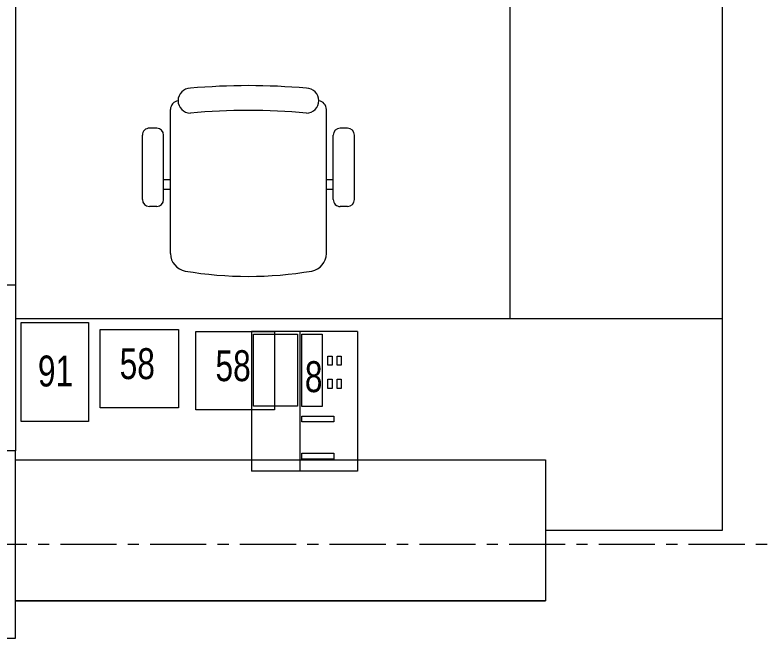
# Model space of a CAD drawing. Header units: millimetres. Extents: x 26027 to 581921, y 7230 to 233891.
# Drawn here: x 488262 to 490377, y 193030 to 194795 of the extents above; entities that cross this region are included whole.
import ezdxf

# ---------------------------------------------------------------- set-up
doc = ezdxf.new("R2010")
doc.units = ezdxf.units.MM
doc.header["$LTSCALE"] = 5
doc.linetypes.add('CENTER', pattern=[50.8, 31.75, -6.35, 6.35, -6.35])
doc.linetypes.add('HIDDEN2', pattern=[0.1875, 0.125, -0.0625])
doc.layers.get('0').update_dxf_attribs({"color": 252})
doc.layers.add('axes', color=252, linetype='Continuous')
for name, color, linetype, lineweight in [('Medical Equipment and Furniture', 252, 'Continuous', 0), ('NEW', 252, 'Continuous', 5), ('Structure', 252, 'Continuous', 5), ('Walls', 252, 'Continuous', 5), ('Wooden Joinery', 252, 'Continuous', 5)]:
    doc.layers.add(name, color=color, linetype=linetype, lineweight=lineweight)
doc.styles.add('X3G_ENTITY_257CFD', font='swisscl.ttf', dxfattribs={"height": 200})

# ---------------------------------------------------------------- blocks, each defined once
blk = doc.blocks.new('*X15')
at = {"color": 0}
for p, q in [((5, 3), (5, 3)), ((5, 3), (5, 3)), ((5, 3), (5, 3)), ((5, 3), (5, 3)), ((5, 3), (5, 3)), ((5, 3), (5, 3)), ((5, 3), (5, 3)), ((5, 3), (5, 3)), ((5, 3), (5, 3)), ((5, 3), (5, 3)), ((5, 3), (5, 3)), ((5, 3), (5, 3)), ((5, 3), (5, 3)), ((5, 3), (5, 3)), ((5, 3), (5, 3)), ((5, 3), (5, 3)), ((5, 3), (5, 3)), ((5, 3), (5, 3)), ((5, 3), (5, 3)), ((5, 3), (5, 3)), ((5, 3), (5, 3)), ((5, 3), (5, 3)), ((5, 3), (5, 3)), ((5, 3), (5, 3)), ((5, 3), (5, 3)), ((5, 3), (5, 3)), ((5, 3), (5, 3)), ((5, 3), (5, 3)), ((5, 3), (5, 3)), ((5, 3), (5, 3)), ((5, 3), (5, 3)), ((5, 3), (5, 3)), ((5, 3), (5, 3)), ((5, 3), (5, 3)), ((5, 3), (5, 3)), ((5, 3), (5, 3)), ((5, 3), (5, 3)), ((5, 3), (5, 3)), ((5, 3), (5, 3)), ((5, 3), (5, 3)), ((5, 3), (5, 3)), ((5, 3), (5, 3)), ((5, 3), (5, 3)), ((5, 3), (5, 3)), ((5, 3), (5, 3)), ((5, 3), (5, 3)), ((5, 3), (5, 3)), ((5, 3), (5, 3)), ((5, 3), (5, 3)), ((5, 3), (5, 3)), ((5, 3), (5, 3)), ((5, 3), (5, 3)), ((5, 3), (5, 3)), ((5, 3), (5, 3)), ((5, 3), (5, 3)), ((5, 3), (5, 3)), ((5, 3), (5, 3)), ((5, 3), (5, 3)), ((5, 3), (5, 3)), ((5, 3), (5, 3)), ((5, 3), (5, 3)), ((5, 3), (5, 3)), ((5, 3), (5, 3)), ((5, 3), (5, 3)), ((5, 3), (5, 3)), ((5, 3), (5, 3)), ((6, 3), (5, 3)), ((5, 3), (5, 3)), ((6, 3), (5, 3)), ((5, 3), (5, 3)), ((6, 3), (5, 3)), ((5, 3), (5, 3)), ((6, 3), (5, 3)), ((5, 3), (5, 3)), ((5, 3), (5, 3)), ((5, 3), (5, 3)), ((5, 3), (5, 3)), ((5, 3), (5, 3)), ((5, 3), (5, 3)), ((5, 3), (5, 3)), ((5, 3), (5, 3)), ((5, 3), (5, 3)), ((5, 3), (5, 3)), ((5, 3), (5, 3)), ((5, 3), (5, 3)), ((5, 3), (5, 3)), ((5, 3), (5, 3)), ((5, 3), (5, 3)), ((5, 3), (5, 3)), ((5, 3), (5, 3)), ((5, 3), (5, 3)), ((5, 3), (5, 3)), ((5, 3), (5, 3)), ((5, 3), (5, 3)), ((5, 3), (5, 3)), ((5, 3), (5, 3)), ((6, 3), (6, 3)), ((6, 3), (6, 3)), ((6, 3), (6, 3)), ((6, 3), (6, 3)), ((6, 3), (6, 3)), ((6, 3), (6, 3)), ((6, 3), (6, 3)), ((6, 3), (6, 3)), ((6, 3), (6, 3)), ((6, 3), (6, 3)), ((6, 3), (6, 3)), ((6, 3), (6, 3)), ((6, 3), (6, 3)), ((6, 3), (6, 3)), ((6, 3), (6, 3)), ((6, 3), (6, 3)), ((6, 3), (6, 3)), ((6, 3), (6, 3)), ((6, 3), (6, 3)), ((6, 3), (6, 3)), ((6, 3), (6, 3)), ((6, 3), (6, 3)), ((6, 3), (6, 3)), ((6, 3), (6, 3)), ((6, 3), (6, 3)), ((6, 3), (6, 3)), ((6, 3), (6, 3)), ((6, 3), (6, 3)), ((6, 3), (6, 3)), ((6, 3), (6, 3)), ((6, 3), (6, 3)), ((6, 3), (6, 3)), ((6, 3), (6, 3)), ((6, 3), (6, 3)), ((6, 3), (6, 3)), ((6, 3), (6, 3)), ((6, 3), (6, 3)), ((6, 3), (6, 3)), ((6, 3), (6, 3)), ((6, 3), (6, 3)), ((6, 3), (6, 3)), ((6, 3), (6, 3)), ((6, 3), (6, 3)), ((6, 3), (6, 3)), ((6, 3), (6, 3)), ((6, 3), (6, 3)), ((6, 3), (6, 3)), ((6, 3), (6, 3)), ((6, 3), (6, 3)), ((6, 3), (6, 3)), ((6, 3), (6, 3)), ((6, 3), (6, 3)), ((6, 3), (6, 3)), ((6, 3), (6, 3)), ((6, 3), (6, 3)), ((6, 3), (6, 3)), ((6, 3), (6, 3)), ((6, 3), (6, 3)), ((6, 3), (6, 3)), ((6, 3), (6, 3)), ((6, 3), (6, 3)), ((6, 3), (6, 3)), ((6, 3), (6, 3)), ((6, 3), (6, 3)), ((6, 3), (6, 3)), ((6, 3), (6, 3)), ((6, 3), (6, 3)), ((6, 3), (6, 3)), ((6, 3), (6, 3)), ((6, 3), (6, 3)), ((6, 3), (6, 3)), ((6, 3), (6, 3)), ((6, 3), (6, 3)), ((6, 3), (6, 3)), ((6, 3), (6, 3)), ((6, 3), (6, 3)), ((6, 3), (6, 3)), ((6, 3), (6, 3)), ((6, 3), (6, 3)), ((6, 3), (6, 3)), ((6, 3), (6, 3)), ((6, 3), (6, 3)), ((6, 3), (6, 3)), ((6, 3), (6, 3)), ((6, 3), (6, 3)), ((6, 3), (6, 3)), ((6, 3), (6, 3)), ((6, 3), (6, 3)), ((6, 3), (6, 3)), ((6, 3), (6, 3)), ((6, 3), (6, 3)), ((6, 3), (6, 3)), ((6, 3), (6, 3)), ((6, 3), (6, 3)), ((6, 3), (6, 3)), ((6, 3), (6, 3)), ((6, 3), (6, 3)), ((6, 3), (6, 3)), ((6, 3), (6, 3)), ((6, 3), (6, 3)), ((6, 3), (6, 3)), ((6, 3), (6, 3)), ((6, 3), (6, 3)), ((6, 3), (6, 3)), ((6, 3), (6, 3)), ((6, 3), (6, 3)), ((6, 3), (6, 3)), ((6, 3), (6, 3)), ((6, 3), (6, 3)), ((6, 3), (6, 3)), ((6, 3), (6, 3)), ((6, 3), (6, 3)), ((6, 3), (6, 3)), ((6, 3), (6, 3)), ((6, 3), (6, 3)), ((6, 3), (6, 3)), ((6, 3), (6, 3)), ((6, 3), (6, 3)), ((6, 3), (6, 3)), ((6, 3), (6, 3)), ((6, 3), (6, 3)), ((6, 3), (6, 3)), ((6, 3), (6, 3)), ((6, 3), (6, 3)), ((6, 3), (6, 3)), ((6, 3), (6, 3)), ((6, 3), (6, 3)), ((6, 3), (6, 3)), ((6, 3), (6, 3)), ((6, 3), (6, 3)), ((6, 3), (6, 3)), ((6, 3), (6, 3)), ((6, 3), (6, 3)), ((6, 3), (6, 3)), ((6, 3), (6, 3)), ((6, 3), (6, 3)), ((6, 3), (6, 3)), ((6, 3), (6, 3)), ((6, 3), (6, 3)), ((6, 3), (6, 3)), ((6, 3), (6, 3)), ((6, 3), (6, 3)), ((6, 3), (6, 3)), ((6, 3), (6, 3)), ((6, 3), (6, 3)), ((6, 3), (6, 3)), ((6, 3), (6, 3)), ((6, 3), (6, 3)), ((6, 3), (6, 3)), ((6, 3), (6, 3)), ((6, 3), (6, 3)), ((6, 3), (6, 3)), ((6, 3), (6, 3)), ((6, 3), (6, 3)), ((6, 3), (6, 3)), ((6, 3), (6, 3)), ((6, 3), (6, 3)), ((6, 3), (6, 3)), ((6, 3), (6, 3)), ((6, 3), (6, 3)), ((6, 3), (6, 3)), ((6, 3), (6, 3)), ((6, 3), (6, 3)), ((6, 3), (6, 3)), ((6, 3), (6, 3)), ((6, 3), (6, 3)), ((6, 3), (6, 3)), ((6, 3), (6, 3)), ((6, 3), (6, 3)), ((6, 3), (6, 3)), ((6, 3), (6, 3)), ((6, 3), (6, 3)), ((6, 3), (6, 3)), ((6, 3), (6, 3)), ((6, 3), (6, 3)), ((6, 3), (6, 3)), ((6, 3), (6, 3)), ((6, 3), (6, 3)), ((6, 3), (6, 3)), ((6, 3), (6, 3)), ((6, 3), (6, 3)), ((6, 3), (6, 3)), ((6, 3), (6, 3)), ((6, 3), (6, 3)), ((6, 3), (6, 3)), ((6, 3), (6, 3)), ((6, 3), (6, 3)), ((6, 3), (6, 3)), ((6, 3), (6, 3)), ((6, 3), (6, 3)), ((6, 3), (6, 3)), ((6, 3), (6, 3)), ((6, 3), (6, 3)), ((6, 3), (6, 3)), ((6, 3), (6, 3)), ((6, 3), (6, 3)), ((6, 3), (6, 3)), ((6, 3), (6, 3)), ((6, 3), (6, 3)), ((6, 3), (6, 3)), ((6, 3), (6, 3)), ((6, 3), (6, 3)), ((6, 3), (6, 3)), ((6, 3), (6, 3)), ((6, 3), (5, 3)), ((6, 3), (5, 3)), ((6, 3), (5, 3)), ((6, 3), (5, 3)), ((6, 3), (5, 3)), ((6, 3), (6, 3)), ((6, 3), (6, 3)), ((6, 3), (6, 3)), ((6, 3), (6, 3)), ((6, 3), (6, 3)), ((6, 3), (6, 3)), ((6, 3), (6, 3)), ((6, 3), (6, 3)), ((6, 3), (6, 3)), ((6, 3), (6, 3)), ((6, 3), (6, 3)), ((6, 3), (6, 3)), ((6, 3), (6, 3)), ((6, 3), (6, 3)), ((6, 3), (6, 3)), ((6, 3), (6, 3)), ((6, 3), (6, 3)), ((6, 3), (6, 3)), ((6, 3), (6, 3)), ((6, 3), (6, 3)), ((6, 3), (6, 3)), ((6, 3), (6, 3)), ((6, 3), (6, 3)), ((6, 3), (6, 3)), ((6, 3), (6, 3)), ((6, 3), (6, 3)), ((6, 3), (6, 3)), ((6, 3), (6, 3)), ((6, 3), (6, 3)), ((6, 3), (6, 3)), ((6, 3), (6, 3)), ((6, 3), (6, 3)), ((6, 3), (6, 3)), ((6, 3), (6, 3)), ((6, 3), (6, 3)), ((6, 3), (6, 3)), ((6, 3), (6, 3)), ((6, 3), (6, 3)), ((6, 3), (6, 3)), ((6, 3), (6, 3)), ((6, 3), (6, 3)), ((6, 3), (6, 3)), ((6, 3), (6, 3)), ((6, 3), (6, 3)), ((6, 3), (6, 3)), ((6, 3), (6, 3)), ((6, 3), (6, 3)), ((6, 3), (6, 3)), ((6, 3), (6, 3)), ((6, 3), (6, 3)), ((6, 3), (6, 3)), ((6, 3), (6, 3)), ((6, 3), (6, 3)), ((6, 3), (6, 3)), ((6, 3), (6, 3)), ((6, 3), (6, 3)), ((6, 3), (6, 3)), ((6, 3), (6, 3)), ((6, 3), (6, 3)), ((6, 3), (6, 3)), ((6, 3), (6, 3)), ((6, 3), (6, 3)), ((6, 3), (6, 3)), ((6, 3), (6, 3)), ((6, 3), (6, 3)), ((6, 3), (6, 3)), ((6, 3), (6, 3)), ((6, 3), (6, 3)), ((6, 3), (6, 3)), ((6, 3), (6, 3)), ((6, 3), (6, 3)), ((6, 3), (6, 3)), ((6, 3), (6, 3)), ((6, 3), (6, 3)), ((6, 3), (6, 3)), ((6, 3), (6, 3)), ((6, 3), (6, 3)), ((6, 3), (6, 3)), ((6, 3), (6, 3)), ((6, 3), (6, 3)), ((6, 3), (6, 3)), ((6, 3), (6, 3)), ((6, 3), (6, 3)), ((6, 3), (6, 3)), ((6, 3), (6, 3)), ((6, 3), (6, 3)), ((6, 3), (6, 3)), ((6, 3), (6, 3)), ((6, 3), (6, 3)), ((6, 3), (6, 3)), ((6, 3), (6, 3)), ((6, 3), (6, 3)), ((6, 3), (6, 3)), ((6, 3), (6, 3)), ((6, 3), (6, 3)), ((6, 3), (6, 3)), ((6, 3), (6, 3)), ((6, 3), (6, 3)), ((6, 3), (6, 3)), ((6, 3), (6, 3)), ((6, 3), (6, 3)), ((6, 3), (6, 3)), ((6, 3), (6, 3)), ((6, 3), (6, 3)), ((6, 3), (6, 3)), ((6, 3), (6, 3)), ((6, 3), (6, 3)), ((6, 3), (6, 3)), ((6, 3), (6, 3)), ((6, 3), (6, 3)), ((6, 3), (6, 3)), ((6, 3), (6, 3)), ((6, 3), (6, 3)), ((6, 3), (6, 3)), ((6, 3), (6, 3)), ((6, 3), (6, 3)), ((6, 3), (6, 3)), ((6, 3), (6, 3)), ((6, 3), (6, 3)), ((6, 3), (6, 3)), ((6, 3), (6, 3)), ((6, 3), (6, 3)), ((6, 3), (6, 3)), ((6, 3), (6, 3)), ((6, 3), (6, 3)), ((6, 3), (6, 3)), ((6, 3), (6, 3)), ((6, 3), (6, 3)), ((6, 3), (6, 3)), ((6, 3), (6, 3)), ((6, 3), (6, 3)), ((6, 3), (6, 3)), ((6, 3), (6, 3)), ((6, 3), (6, 3)), ((6, 3), (6, 3)), ((6, 3), (6, 3)), ((6, 3), (6, 3)), ((6, 3), (6, 3)), ((6, 3), (6, 3)), ((6, 3), (6, 3)), ((6, 3), (6, 3)), ((6, 3), (6, 3)), ((6, 3), (6, 3)), ((6, 3), (6, 3)), ((6, 3), (6, 3)), ((6, 3), (6, 3)), ((6, 3), (6, 3)), ((6, 3), (6, 3)), ((6, 3), (6, 3)), ((6, 3), (6, 3)), ((6, 3), (6, 3)), ((6, 3), (6, 3)), ((6, 3), (6, 3)), ((6, 3), (6, 3)), ((6, 3), (6, 3)), ((6, 3), (6, 3)), ((6, 3), (6, 3)), ((6, 3), (6, 3)), ((6, 3), (6, 3)), ((6, 3), (6, 3)), ((6, 3), (6, 3)), ((6, 3), (6, 3)), ((6, 3), (6, 3)), ((6, 3), (6, 3)), ((6, 3), (6, 3)), ((6, 3), (6, 3)), ((6, 3), (6, 3)), ((6, 3), (6, 3)), ((6, 3), (6, 3)), ((6, 3), (6, 3)), ((6, 3), (6, 3)), ((6, 3), (6, 3)), ((6, 3), (6, 3)), ((6, 3), (6, 3)), ((6, 3), (6, 3)), ((6, 3), (6, 3)), ((6, 3), (6, 3)), ((6, 3), (6, 3)), ((6, 3), (6, 3)), ((6, 3), (6, 3)), ((6, 3), (6, 3)), ((6, 3), (6, 3)), ((6, 3), (6, 3)), ((6, 3), (6, 3)), ((6, 3), (6, 3)), ((6, 3), (6, 3)), ((6, 3), (6, 3)), ((6, 3), (6, 3)), ((6, 3), (6, 3)), ((6, 3), (6, 3)), ((6, 3), (6, 3)), ((6, 3), (6, 3)), ((6, 3), (6, 3)), ((6, 3), (6, 3)), ((6, 3), (6, 3)), ((6, 3), (6, 3)), ((6, 3), (6, 3)), ((6, 3), (6, 3)), ((6, 3), (6, 3)), ((6, 3), (6, 3)), ((6, 3), (6, 3)), ((6, 3), (6, 3)), ((6, 3), (6, 3)), ((6, 3), (6, 3)), ((6, 3), (6, 3)), ((6, 3), (6, 3)), ((6, 3), (6, 3)), ((6, 3), (6, 3)), ((6, 3), (6, 3)), ((6, 3), (6, 3)), ((6, 3), (6, 3)), ((6, 3), (6, 3)), ((6, 3), (6, 3)), ((6, 3), (6, 3)), ((6, 3), (6, 3)), ((6, 3), (6, 3)), ((6, 3), (6, 3)), ((6, 3), (6, 3)), ((6, 3), (6, 3)), ((6, 3), (6, 3)), ((6, 3), (6, 3)), ((6, 3), (6, 3)), ((6, 3), (6, 3)), ((6, 3), (6, 3)), ((6, 3), (6, 3)), ((6, 3), (6, 3)), ((6, 3), (6, 3)), ((6, 3), (6, 3)), ((6, 3), (6, 3)), ((6, 3), (6, 3)), ((6, 3), (6, 3)), ((6, 3), (6, 3)), ((6, 3), (6, 3)), ((6, 3), (6, 3)), ((6, 3), (6, 3)), ((6, 3), (6, 3)), ((6, 3), (6, 3)), ((6, 3), (6, 3)), ((6, 3), (6, 3)), ((6, 3), (6, 3)), ((6, 3), (6, 3)), ((6, 3), (6, 3)), ((6, 3), (6, 3)), ((6, 3), (6, 3)), ((6, 3), (6, 3)), ((6, 3), (6, 3)), ((6, 3), (6, 3)), ((6, 3), (6, 3)), ((6, 3), (6, 3)), ((6, 3), (6, 3)), ((6, 3), (6, 3)), ((6, 3), (6, 3)), ((6, 3), (6, 3)), ((6, 3), (6, 3)), ((6, 3), (6, 3)), ((6, 3), (6, 3)), ((6, 3), (6, 3)), ((6, 3), (6, 3)), ((6, 3), (6, 3)), ((6, 3), (6, 3)), ((6, 3), (6, 3)), ((6, 3), (6, 3)), ((6, 3), (6, 3)), ((6, 3), (6, 3)), ((6, 3), (6, 3)), ((6, 3), (6, 3)), ((6, 3), (6, 3)), ((6, 3), (6, 3)), ((6, 3), (6, 3)), ((6, 3), (6, 3)), ((6, 3), (6, 3)), ((6, 3), (6, 3)), ((6, 3), (6, 3)), ((6, 3), (6, 3)), ((6, 3), (6, 3)), ((6, 3), (6, 3)), ((6, 3), (6, 3)), ((6, 3), (6, 3)), ((6, 3), (6, 3)), ((6, 3), (6, 3)), ((6, 3), (6, 3)), ((6, 3), (6, 3)), ((6, 3), (6, 3)), ((6, 3), (6, 3)), ((6, 3), (6, 3)), ((6, 3), (6, 3)), ((6, 3), (6, 3)), ((6, 3), (6, 3)), ((6, 3), (6, 3)), ((6, 3), (6, 3)), ((6, 3), (6, 3)), ((6, 3), (6, 3)), ((6, 3), (6, 3)), ((6, 3), (6, 3)), ((6, 3), (6, 3)), ((6, 3), (6, 3)), ((6, 3), (6, 3)), ((6, 3), (6, 3)), ((6, 3), (6, 3)), ((6, 3), (6, 3)), ((6, 3), (6, 3)), ((6, 3), (6, 3)), ((6, 3), (6, 3)), ((6, 3), (6, 3)), ((6, 3), (6, 3)), ((6, 3), (6, 3)), ((6, 3), (6, 3)), ((6, 3), (6, 3)), ((6, 3), (6, 3)), ((6, 3), (6, 3)), ((6, 3), (6, 3)), ((6, 3), (6, 3)), ((6, 3), (6, 3)), ((6, 3), (6, 3)), ((6, 3), (6, 3)), ((6, 3), (6, 3)), ((6, 3), (6, 3))]:
    blk.add_line(p, q, dxfattribs=at)
blk = doc.blocks.new('*X16')
at = {"color": 0}
for p, q in [((13, 1), (13, 1)), ((13, 1), (13, 1)), ((13, 1), (13, 1)), ((13, 1), (13, 1)), ((13, 1), (13, 1)), ((13, 1), (13, 1)), ((13, 1), (13, 1)), ((13, 1), (13, 1)), ((13, 1), (13, 1)), ((13, 1), (13, 1)), ((13, 1), (13, 1)), ((13, 1), (13, 1)), ((13, 1), (13, 1)), ((13, 1), (13, 1)), ((13, 1), (13, 1)), ((13, 1), (14, 1)), ((13, 1), (14, 1)), ((13, 1), (14, 1)), ((13, 1), (13, 1)), ((13, 1), (13, 1)), ((13, 1), (13, 1)), ((13, 1), (13, 1)), ((13, 1), (13, 1)), ((13, 1), (13, 1)), ((13, 1), (13, 1)), ((13, 1), (13, 1)), ((13, 1), (13, 1)), ((13, 1), (13, 1)), ((13, 1), (13, 1)), ((13, 1), (13, 1)), ((13, 1), (13, 1)), ((13, 1), (13, 1)), ((13, 1), (13, 1)), ((13, 1), (13, 1)), ((13, 1), (13, 1)), ((13, 1), (13, 1)), ((13, 1), (13, 1)), ((13, 1), (13, 1)), ((13, 1), (13, 1)), ((13, 1), (13, 1)), ((13, 1), (13, 1)), ((13, 1), (13, 1)), ((13, 1), (13, 1)), ((13, 1), (13, 1)), ((13, 1), (13, 1)), ((13, 1), (13, 1)), ((13, 1), (13, 1)), ((13, 1), (13, 1)), ((13, 1), (13, 1)), ((13, 1), (13, 1)), ((13, 1), (13, 1)), ((13, 1), (13, 1)), ((13, 1), (13, 1)), ((13, 1), (13, 1)), ((13, 1), (13, 1)), ((13, 1), (13, 1)), ((13, 1), (13, 1)), ((13, 1), (13, 1)), ((13, 1), (13, 1)), ((13, 1), (13, 1)), ((13, 1), (13, 1)), ((13, 1), (13, 1)), ((13, 1), (13, 1)), ((13, 1), (13, 1)), ((13, 1), (13, 1)), ((13, 1), (13, 1)), ((13, 1), (13, 1)), ((13, 1), (13, 1)), ((13, 1), (13, 1)), ((13, 1), (13, 1)), ((13, 1), (13, 1)), ((13, 1), (13, 1)), ((13, 1), (13, 1)), ((13, 1), (13, 1)), ((13, 1), (13, 1)), ((13, 1), (13, 1)), ((13, 1), (13, 1)), ((13, 1), (13, 1)), ((13, 1), (13, 1)), ((13, 1), (13, 1)), ((13, 1), (13, 1)), ((13, 1), (13, 1)), ((13, 1), (13, 1)), ((13, 1), (13, 1)), ((13, 1), (13, 1)), ((13, 1), (13, 1)), ((13, 1), (13, 1)), ((13, 1), (13, 1)), ((13, 1), (13, 1)), ((13, 1), (13, 1)), ((13, 1), (13, 1)), ((13, 1), (13, 1)), ((13, 1), (13, 1)), ((13, 1), (13, 1)), ((13, 1), (13, 1)), ((13, 1), (13, 1)), ((13, 1), (13, 1)), ((13, 1), (13, 1)), ((13, 1), (13, 1)), ((13, 1), (13, 1)), ((13, 1), (13, 1)), ((13, 1), (13, 1)), ((13, 1), (13, 1)), ((13, 1), (13, 1)), ((13, 1), (13, 1)), ((13, 1), (13, 1)), ((13, 1), (13, 1)), ((13, 1), (13, 1)), ((13, 1), (13, 1)), ((13, 1), (13, 1)), ((13, 1), (13, 1)), ((13, 1), (13, 1)), ((13, 1), (13, 1)), ((13, 1), (13, 1)), ((13, 1), (13, 1)), ((13, 1), (13, 1)), ((13, 1), (13, 1)), ((13, 1), (13, 1)), ((13, 1), (13, 1)), ((13, 1), (13, 1)), ((13, 1), (13, 1)), ((13, 1), (13, 1)), ((13, 1), (13, 1)), ((13, 1), (14, 1)), ((13, 0), (13, 0)), ((13, 0), (13, 0)), ((13, 0), (13, 0)), ((13, 0), (13, 0)), ((13, 0), (13, 0)), ((13, 0), (13, 0)), ((13, 0), (13, 0)), ((13, 0), (13, 0)), ((13, 0), (13, 0)), ((13, 0), (13, 0)), ((13, 0), (13, 0)), ((13, 0), (13, 0)), ((13, 0), (13, 0)), ((13, 0), (13, 0)), ((13, 0), (13, 0)), ((13, 0), (13, 0)), ((13, 0), (13, 0)), ((13, 0), (13, 0)), ((13, 0), (13, 0)), ((13, 0), (13, 0)), ((13, 0), (13, 0)), ((13, 0), (13, 0)), ((13, 0), (13, 0)), ((13, 0), (13, 0)), ((13, 0), (13, 0)), ((13, 0), (13, 0)), ((13, 0), (13, 0)), ((13, 0), (13, 0)), ((13, 0), (13, 0)), ((13, 0), (13, 0)), ((13, 0), (13, 0)), ((13, 0), (13, 0)), ((13, 0), (13, 0)), ((13, 0), (13, 0)), ((13, 0), (13, 0)), ((13, 0), (13, 0)), ((13, 0), (13, 0)), ((13, 0), (13, 0)), ((13, 0), (13, 0)), ((13, 0), (13, 0)), ((13, 0), (13, 0)), ((13, 0), (13, 0)), ((13, 0), (13, 0)), ((13, 0), (13, 0)), ((13, 0), (13, 0)), ((13, 0), (13, 0)), ((13, 0), (13, 0)), ((13, 0), (13, 0)), ((13, 0), (14, 0)), ((13, 0), (14, 0)), ((13, 0), (13, 0)), ((13, 0), (14, 0)), ((14, 1), (14, 1)), ((14, 1), (14, 1)), ((14, 1), (14, 1)), ((14, 1), (14, 1)), ((14, 1), (14, 1)), ((14, 1), (14, 1)), ((14, 1), (14, 1)), ((14, 1), (14, 1)), ((14, 1), (14, 1)), ((14, 1), (14, 1)), ((14, 1), (14, 1)), ((14, 1), (14, 1)), ((14, 1), (14, 1)), ((14, 1), (14, 1)), ((14, 1), (14, 1)), ((14, 1), (14, 1)), ((14, 1), (14, 1)), ((14, 1), (14, 1)), ((14, 1), (14, 1)), ((14, 1), (14, 1)), ((14, 1), (14, 1)), ((14, 1), (14, 1)), ((14, 1), (14, 1)), ((14, 1), (14, 1)), ((14, 1), (14, 1)), ((14, 1), (14, 1)), ((14, 1), (14, 1)), ((14, 1), (14, 1)), ((14, 1), (14, 1)), ((14, 1), (14, 1)), ((14, 1), (14, 1)), ((14, 1), (14, 1)), ((14, 1), (14, 1)), ((14, 1), (14, 1)), ((14, 1), (14, 1)), ((14, 1), (14, 1)), ((14, 1), (14, 1)), ((14, 1), (14, 1)), ((14, 1), (14, 1)), ((14, 1), (14, 1)), ((14, 1), (14, 1)), ((14, 1), (14, 1)), ((14, 1), (14, 1)), ((14, 1), (14, 1)), ((14, 1), (14, 1)), ((14, 1), (14, 1)), ((14, 1), (14, 1)), ((14, 1), (14, 1)), ((14, 1), (14, 1)), ((14, 1), (14, 1)), ((14, 1), (14, 1)), ((14, 1), (14, 1)), ((14, 1), (14, 1)), ((14, 1), (14, 1)), ((14, 1), (14, 1)), ((14, 1), (14, 1)), ((14, 1), (14, 1)), ((14, 1), (14, 1)), ((14, 1), (14, 1)), ((14, 1), (14, 1)), ((14, 1), (14, 1)), ((14, 1), (14, 1)), ((14, 1), (14, 1)), ((14, 1), (14, 1)), ((14, 1), (14, 1)), ((14, 1), (14, 1)), ((14, 1), (14, 1)), ((14, 1), (14, 1)), ((14, 1), (14, 1)), ((14, 1), (14, 1)), ((14, 1), (14, 1)), ((14, 1), (14, 1)), ((14, 1), (14, 1)), ((14, 1), (14, 1)), ((14, 1), (14, 1)), ((14, 1), (14, 1)), ((14, 1), (14, 1)), ((14, 1), (14, 1)), ((14, 1), (14, 1)), ((14, 1), (14, 1)), ((14, 1), (14, 1)), ((14, 1), (14, 1)), ((14, 1), (14, 1)), ((14, 1), (14, 1)), ((14, 1), (14, 1)), ((14, 1), (14, 1)), ((14, 1), (14, 1)), ((14, 1), (14, 1)), ((14, 1), (14, 1)), ((14, 1), (14, 1)), ((14, 1), (14, 1)), ((14, 1), (14, 1)), ((14, 1), (14, 1)), ((14, 1), (14, 1)), ((14, 0), (14, 0)), ((14, 0), (14, 0)), ((14, 0), (14, 0)), ((14, 0), (14, 0)), ((14, 0), (14, 0)), ((14, 0), (14, 0)), ((14, 0), (14, 0)), ((14, 0), (14, 0)), ((14, 0), (14, 0)), ((14, 0), (14, 0)), ((14, 0), (14, 0)), ((14, 0), (14, 0)), ((14, 0), (14, 0)), ((14, 0), (14, 0)), ((14, 0), (14, 0)), ((14, 0), (14, 0)), ((14, 0), (14, 0)), ((14, 0), (14, 0)), ((14, 0), (14, 0)), ((14, 0), (14, 0)), ((14, 0), (14, 0)), ((14, 0), (14, 0)), ((14, 0), (14, 0)), ((14, 0), (14, 0)), ((14, 0), (14, 0)), ((14, 0), (14, 0)), ((14, 0), (14, 0)), ((14, 0), (14, 0)), ((14, 0), (14, 0)), ((14, 0), (14, 0)), ((14, 0), (14, 0)), ((14, 0), (14, 0)), ((14, 0), (14, 0)), ((14, 0), (14, 0)), ((14, 0), (14, 0)), ((14, 0), (14, 0)), ((14, 0), (14, 0)), ((14, 0), (14, 0)), ((14, 0), (14, 0)), ((14, 0), (14, 0)), ((14, 0), (14, 0)), ((14, 0), (14, 0)), ((14, 0), (14, 0)), ((14, 0), (14, 0)), ((14, 0), (14, 0)), ((14, 0), (14, 0)), ((14, 0), (14, 0)), ((14, 0), (14, 0)), ((13, 0), (13, 0)), ((13, 0), (14, 0)), ((13, 0), (13, 0)), ((13, 0), (14, 0)), ((13, 0), (13, 0)), ((13, 0), (14, 0)), ((13, 0), (13, 0)), ((13, 0), (13, 0)), ((13, 0), (13, 0)), ((13, 0), (13, 0)), ((13, 0), (14, 0)), ((13, 0), (13, 0)), ((13, 0), (14, 0)), ((13, 0), (13, 0)), ((13, 0), (14, 0)), ((13, 0), (13, 0)), ((13, 0), (14, 0)), ((13, 0), (13, 0)), ((13, 0), (14, 0)), ((13, 0), (13, 0)), ((13, 0), (14, 0)), ((13, 0), (13, 0)), ((13, 0), (14, 0)), ((13, 0), (13, 0)), ((13, 0), (13, 0)), ((13, 0), (13, 0)), ((13, 0), (14, 0)), ((13, 0), (13, 0)), ((13, 0), (14, 0)), ((13, 0), (13, 0)), ((13, 0), (14, 0)), ((13, 0), (13, 0)), ((13, 0), (14, 0)), ((13, 0), (13, 0)), ((13, 0), (13, 0)), ((13, 0), (13, 0)), ((13, 0), (13, 0)), ((13, 0), (13, 0)), ((13, 0), (13, 0)), ((13, 0), (13, 0)), ((13, 0), (13, 0)), ((13, 0), (13, 0)), ((13, 0), (13, 0)), ((13, 0), (13, 0)), ((13, 0), (13, 0)), ((13, 0), (13, 0)), ((13, 0), (13, 0)), ((13, 0), (13, 0)), ((13, 0), (13, 0)), ((13, 0), (13, 0)), ((13, 0), (13, 0)), ((13, 0), (13, 0)), ((13, 0), (13, 0)), ((13, 0), (13, 0)), ((13, 0), (13, 0)), ((13, 0), (13, 0)), ((13, 0), (13, 0)), ((13, 0), (13, 0)), ((13, 0), (13, 0)), ((13, 0), (13, 0)), ((13, 0), (13, 0)), ((13, 0), (13, 0)), ((13, 0), (13, 0)), ((13, 0), (13, 0)), ((13, -1), (13, -1)), ((13, -1), (13, -1)), ((13, -1), (13, -1)), ((13, -1), (13, -1)), ((13, -1), (13, -1)), ((13, -1), (14, -1)), ((13, -1), (13, -1)), ((14, 0), (14, 0)), ((14, 0), (14, 0)), ((14, 0), (14, 0)), ((14, 0), (14, 0)), ((14, 0), (14, 0)), ((14, 0), (14, 0)), ((14, 0), (14, 0)), ((14, 0), (14, 0)), ((14, 0), (14, 0)), ((14, 0), (14, 0)), ((14, 0), (14, 0)), ((14, 0), (14, 0)), ((14, 0), (14, 0)), ((14, 0), (14, 0)), ((14, 0), (14, 0)), ((13, 0), (14, 0)), ((14, 0), (14, 0)), ((14, 0), (14, 0)), ((14, 0), (14, 0)), ((14, 0), (14, 0)), ((14, 0), (14, 0)), ((14, 0), (14, 0)), ((14, 0), (14, 0)), ((14, 0), (14, 0)), ((14, 0), (14, 0)), ((14, 0), (14, 0)), ((14, 0), (14, 0)), ((14, 0), (14, 0)), ((14, 0), (14, 0)), ((14, 0), (14, 0)), ((14, 0), (14, 0)), ((14, 0), (14, 0)), ((14, 0), (14, 0)), ((14, 0), (14, 0)), ((14, 0), (14, 0)), ((14, 0), (14, 0)), ((14, 0), (14, 0)), ((14, 0), (14, 0)), ((14, 0), (14, 0)), ((14, 0), (14, 0)), ((14, 0), (14, 0)), ((14, 0), (14, 0)), ((14, 0), (14, 0)), ((14, 0), (14, 0)), ((14, 0), (14, 0)), ((14, 0), (14, 0)), ((14, 0), (14, 0)), ((14, 0), (14, 0)), ((14, 0), (14, 0)), ((14, 0), (14, 0)), ((14, -1), (14, -1)), ((14, -1), (14, -1)), ((14, -1), (14, -1)), ((14, -1), (14, -1)), ((14, -1), (14, -1))]:
    blk.add_line(p, q, dxfattribs=at)
blk = doc.blocks.new('GF21018-P')
at = {"color": 0}
for p, q in [((-0.2207, 0.4756), (-0.2207, 0.0675)), ((0.2205, 0.4756), (0.2205, 0.0675)), ((-0.2806, 0.3422), (-0.2598, 0.3422)), ((0.2596, 0.3422), (0.2804, 0.3422)), ((-0.3002, 0.3226), (-0.3002, 0.14)), ((-0.2402, 0.3226), (-0.2402, 0.14)), ((0.24, 0.3226), (0.24, 0.14)), ((0.3, 0.3226), (0.3, 0.14)), ((-0.2402, 0.2937), (-0.2207, 0.2937)), ((0.2205, 0.2937), (0.24, 0.2937)), ((-0.2402, 0.2671), (-0.2207, 0.2671)), ((0.2205, 0.2671), (0.24, 0.2671)), ((-0.2806, 0.1204), (-0.2598, 0.1204)), ((0.2596, 0.1204), (0.2804, 0.1204))]:
    blk.add_line(p, q, dxfattribs=at)
for points in [[(0.24, 0.2937), (0.24, 0.2937), (0.24, 0.2937), (0.24, 0.2937), (0.24, 0.2937), (0.24, 0.2937), (0.24, 0.2937), (0.24, 0.2937), (0.24, 0.2937), (0.24, 0.2937), (0.24, 0.2937), (0.24, 0.2937), (0.24, 0.2937), (0.24, 0.2937), (0.24, 0.2937), (0.24, 0.2937), (0.24, 0.2937), (0.24, 0.2937), (0.24, 0.2937), (0.24, 0.2937), (0.24, 0.2937), (0.24, 0.2937), (0.24, 0.2937), (0.24, 0.2937), (0.24, 0.2937), (0.24, 0.2937), (0.24, 0.2937), (0.24, 0.2937), (0.24, 0.2937), (0.24, 0.2937), (0.24, 0.2937), (0.24, 0.2937), (0.24, 0.2937), (0.24, 0.2937), (0.24, 0.2937), (0.24, 0.2937), (0.24, 0.2937), (0.24, 0.2937), (0.24, 0.2937), (0.24, 0.2937), (0.24, 0.2937), (0.24, 0.2937), (0.24, 0.2937), (0.24, 0.2937), (0.24, 0.2937), (0.24, 0.2937), (0.24, 0.2937), (0.24, 0.2937), (0.24, 0.2937), (0.24, 0.2937), (0.24, 0.2937), (0.24, 0.2937), (0.24, 0.2937), (0.24, 0.2937), (0.24, 0.2937), (0.24, 0.2937), (0.24, 0.2937), (0.24, 0.2937), (0.24, 0.2937), (0.24, 0.2937), (0.24, 0.2937), (0.24, 0.2937), (0.24, 0.2937), (0.24, 0.2937), (0.24, 0.2937), (0.24, 0.2937), (0.24, 0.2937), (0.24, 0.2937), (0.24, 0.2937), (0.24, 0.2937), (0.24, 0.2937), (0.24, 0.2937), (0.24, 0.2937), (0.24, 0.2937), (0.24, 0.2937), (0.24, 0.2937), (0.24, 0.2937), (0.24, 0.2937), (0.24, 0.2937), (0.24, 0.2937), (0.24, 0.2937), (0.24, 0.2937), (0.24, 0.2937), (0.24, 0.2937), (0.24, 0.2937), (0.24, 0.2937), (0.24, 0.2937), (0.24, 0.2937), (0.24, 0.2937), (0.24, 0.2937), (0.24, 0.2937), (0.24, 0.2937), (0.24, 0.2937), (0.24, 0.2937), (0.24, 0.2937), (0.24, 0.2937), (0.24, 0.2937), (0.24, 0.2937), (0.24, 0.2937), (0.24, 0.2937), (0.24, 0.2937), (0.24, 0.2937), (0.24, 0.2937), (0.24, 0.2937), (0.24, 0.2937), (0.24, 0.2937), (0.24, 0.2937), (0.24, 0.2937), (0.24, 0.2937), (0.24, 0.2937), (0.24, 0.2937), (0.24, 0.2937), (0.24, 0.2937), (0.24, 0.2937), (0.24, 0.2937), (0.24, 0.2937), (0.24, 0.2937), (0.24, 0.2937), (0.24, 0.2937), (0.24, 0.2937), (0.24, 0.2937), (0.24, 0.2937), (0.24, 0.2937), (0.24, 0.2937), (0.24, 0.2937), (0.24, 0.2937), (0.24, 0.2937), (0.24, 0.2937), (0.24, 0.2937), (0.24, 0.2937), (0.24, 0.2937), (0.24, 0.2937), (0.24, 0.2937), (0.24, 0.2937), (0.24, 0.2937), (0.24, 0.2937), (0.24, 0.2937), (0.24, 0.2937), (0.24, 0.2937), (0.24, 0.2937), (0.24, 0.2937), (0.24, 0.2937), (0.24, 0.2937), (0.24, 0.2937), (0.24, 0.2937), (0.24, 0.2937), (0.24, 0.2937), (0.24, 0.2937), (0.24, 0.2937), (0.24, 0.2937), (0.24, 0.2937), (0.24, 0.2937), (0.24, 0.2937), (0.24, 0.2937), (0.24, 0.2937), (0.24, 0.2937), (0.24, 0.2937), (0.24, 0.2937), (0.24, 0.2937), (0.24, 0.2937), (0.24, 0.2937), (0.24, 0.2937), (0.24, 0.2937), (0.24, 0.2937), (0.24, 0.2937), (0.24, 0.2937), (0.24, 0.2937), (0.24, 0.2937), (0.24, 0.2937), (0.24, 0.2937), (0.24, 0.2937), (0.24, 0.2937), (0.24, 0.2937), (0.24, 0.2937), (0.24, 0.2937), (0.24, 0.2937), (0.24, 0.2937), (0.24, 0.2937), (0.24, 0.2937), (0.24, 0.2937), (0.24, 0.2937), (0.24, 0.2937), (0.24, 0.2937), (0.24, 0.2937), (0.24, 0.2937), (0.24, 0.2937), (0.24, 0.2937), (0.24, 0.2937), (0.24, 0.2937), (0.24, 0.2937), (0.24, 0.2937), (0.24, 0.2937), (0.24, 0.2937), (0.24, 0.2937), (0.24, 0.2937), (0.24, 0.2937), (0.24, 0.2937), (0.24, 0.2937), (0.24, 0.2937), (0.24, 0.2937), (0.24, 0.2937), (0.24, 0.2937), (0.24, 0.2937), (0.24, 0.2937), (0.24, 0.2937), (0.24, 0.2937), (0.24, 0.2937), (0.24, 0.2937), (0.24, 0.2937), (0.24, 0.2937), (0.24, 0.2937), (0.24, 0.2937), (0.24, 0.2937), (0.24, 0.2937), (0.24, 0.2937), (0.24, 0.2937), (0.24, 0.2937), (0.24, 0.2937), (0.24, 0.2937), (0.24, 0.2937), (0.24, 0.2937), (0.24, 0.2937), (0.24, 0.2937), (0.24, 0.2937), (0.24, 0.2937), (0.24, 0.2937), (0.24, 0.2937), (0.24, 0.2937), (0.24, 0.2937), (0.24, 0.2937), (0.24, 0.2937), (0.24, 0.2937), (0.24, 0.2937), (0.24, 0.2937), (0.24, 0.2937), (0.24, 0.2937), (0.24, 0.2937), (0.24, 0.2937), (0.24, 0.2937), (0.24, 0.2937), (0.24, 0.2937), (0.24, 0.2937), (0.24, 0.2937), (0.24, 0.2937), (0.24, 0.2937), (0.24, 0.2937), (0.24, 0.2937), (0.24, 0.2937), (0.24, 0.2937), (0.24, 0.2937), (0.24, 0.2937), (0.24, 0.2937), (0.24, 0.2937), (0.24, 0.2937), (0.24, 0.2937), (0.24, 0.2937), (0.24, 0.2937), (0.24, 0.2937), (0.24, 0.2937), (0.24, 0.2937), (0.24, 0.2937), (0.24, 0.2937), (0.24, 0.2937), (0.24, 0.2937), (0.24, 0.2937), (0.24, 0.2937), (0.24, 0.2937), (0.24, 0.2937), (0.24, 0.2937), (0.24, 0.2937), (0.24, 0.2937), (0.24, 0.2937), (0.24, 0.2937), (0.24, 0.2937), (0.24, 0.2937), (0.24, 0.2937), (0.24, 0.2937)], [(0.24, 0.2937), (0.24, 0.2937), (0.24, 0.2937), (0.24, 0.2937), (0.24, 0.2937), (0.24, 0.2937), (0.24, 0.2937), (0.24, 0.2937), (0.24, 0.2937), (0.24, 0.2937), (0.24, 0.2937), (0.24, 0.2937), (0.24, 0.2937), (0.24, 0.2937), (0.24, 0.2937), (0.24, 0.2937), (0.24, 0.2937), (0.24, 0.2937), (0.24, 0.2937), (0.24, 0.2937), (0.24, 0.2937), (0.24, 0.2937), (0.24, 0.2937), (0.24, 0.2937), (0.24, 0.2937), (0.24, 0.2937), (0.24, 0.2937), (0.24, 0.2937), (0.24, 0.2937), (0.24, 0.2937), (0.24, 0.2937), (0.24, 0.2937), (0.24, 0.2937), (0.24, 0.2937), (0.24, 0.2937), (0.24, 0.2937), (0.24, 0.2937), (0.24, 0.2937), (0.24, 0.2937), (0.24, 0.2937), (0.24, 0.2937), (0.24, 0.2937), (0.24, 0.2937), (0.24, 0.2937), (0.24, 0.2937), (0.24, 0.2937), (0.24, 0.2937), (0.24, 0.2937), (0.24, 0.2937), (0.24, 0.2937), (0.24, 0.2937), (0.24, 0.2937), (0.24, 0.2937), (0.24, 0.2937), (0.24, 0.2937), (0.24, 0.2937), (0.24, 0.2937), (0.24, 0.2937), (0.24, 0.2937), (0.24, 0.2937), (0.24, 0.2937), (0.24, 0.2937), (0.24, 0.2937), (0.24, 0.2937), (0.24, 0.2937), (0.24, 0.2937), (0.24, 0.2937), (0.24, 0.2937), (0.24, 0.2937), (0.24, 0.2937), (0.24, 0.2937), (0.24, 0.2937), (0.24, 0.2937), (0.24, 0.2937), (0.24, 0.2937), (0.24, 0.2937), (0.24, 0.2937), (0.24, 0.2937), (0.24, 0.2937), (0.24, 0.2937), (0.24, 0.2937), (0.24, 0.2937), (0.24, 0.2937), (0.24, 0.2937), (0.24, 0.2937), (0.24, 0.2937), (0.24, 0.2937), (0.24, 0.2937), (0.24, 0.2937), (0.24, 0.2937), (0.24, 0.2937), (0.24, 0.2937), (0.24, 0.2937), (0.24, 0.2937), (0.24, 0.2937), (0.24, 0.2937), (0.24, 0.2937), (0.24, 0.2937), (0.24, 0.2937), (0.24, 0.2937), (0.24, 0.2937), (0.24, 0.2937), (0.24, 0.2937), (0.24, 0.2937), (0.24, 0.2937), (0.24, 0.2937), (0.24, 0.2937), (0.24, 0.2937), (0.24, 0.2937), (0.24, 0.2937), (0.24, 0.2937), (0.24, 0.2937), (0.24, 0.2937), (0.24, 0.2937), (0.24, 0.2937), (0.24, 0.2937), (0.24, 0.2937), (0.24, 0.2937), (0.24, 0.2937), (0.24, 0.2937), (0.24, 0.2937), (0.24, 0.2937), (0.24, 0.2937), (0.24, 0.2937), (0.24, 0.2937), (0.24, 0.2937), (0.24, 0.2937), (0.24, 0.2937), (0.24, 0.2937), (0.24, 0.2937), (0.24, 0.2937), (0.24, 0.2937), (0.24, 0.2937), (0.24, 0.2937), (0.24, 0.2937), (0.24, 0.2937), (0.24, 0.2937), (0.24, 0.2937), (0.24, 0.2937), (0.24, 0.2937), (0.24, 0.2937), (0.24, 0.2937), (0.24, 0.2937), (0.24, 0.2937), (0.24, 0.2937), (0.24, 0.2937), (0.24, 0.2937), (0.24, 0.2937), (0.24, 0.2937), (0.24, 0.2937), (0.24, 0.2937), (0.24, 0.2937), (0.24, 0.2937), (0.24, 0.2937), (0.24, 0.2937), (0.24, 0.2937), (0.24, 0.2937), (0.24, 0.2937), (0.24, 0.2937), (0.24, 0.2937), (0.24, 0.2937), (0.24, 0.2937), (0.24, 0.2937), (0.24, 0.2937), (0.24, 0.2937), (0.24, 0.2937), (0.24, 0.2937), (0.24, 0.2937), (0.24, 0.2937), (0.24, 0.2937), (0.24, 0.2937), (0.24, 0.2937), (0.24, 0.2937), (0.24, 0.2937), (0.24, 0.2937), (0.24, 0.2937), (0.24, 0.2937), (0.24, 0.2937), (0.24, 0.2937), (0.24, 0.2937), (0.24, 0.2937), (0.24, 0.2937), (0.24, 0.2937), (0.24, 0.2937), (0.24, 0.2937), (0.24, 0.2937), (0.24, 0.2937), (0.24, 0.2937), (0.24, 0.2937), (0.24, 0.2937), (0.24, 0.2937), (0.24, 0.2937), (0.24, 0.2937), (0.24, 0.2937), (0.24, 0.2937), (0.24, 0.2937), (0.24, 0.2937), (0.24, 0.2937), (0.24, 0.2937), (0.24, 0.2937), (0.24, 0.2937), (0.24, 0.2937), (0.24, 0.2937), (0.24, 0.2937), (0.24, 0.2937), (0.24, 0.2937), (0.24, 0.2937), (0.24, 0.2937), (0.24, 0.2937), (0.24, 0.2937), (0.24, 0.2937), (0.24, 0.2937), (0.24, 0.2937), (0.24, 0.2937), (0.24, 0.2937), (0.24, 0.2937), (0.24, 0.2937), (0.24, 0.2937), (0.24, 0.2937)], [(0.24, 0.2937), (0.24, 0.2937), (0.24, 0.2937), (0.24, 0.2937), (0.24, 0.2937), (0.24, 0.2937), (0.24, 0.2937), (0.24, 0.2937), (0.24, 0.2937), (0.24, 0.2937), (0.24, 0.2937), (0.24, 0.2937), (0.24, 0.2937), (0.24, 0.2937), (0.24, 0.2937), (0.24, 0.2937), (0.24, 0.2937), (0.24, 0.2937), (0.24, 0.2937), (0.24, 0.2937), (0.24, 0.2937), (0.24, 0.2937), (0.24, 0.2937), (0.24, 0.2937), (0.24, 0.2937), (0.24, 0.2937), (0.24, 0.2937), (0.24, 0.2937), (0.24, 0.2937), (0.24, 0.2937), (0.24, 0.2937), (0.24, 0.2937), (0.24, 0.2937), (0.24, 0.2937), (0.24, 0.2937), (0.24, 0.2937), (0.24, 0.2937), (0.24, 0.2937), (0.24, 0.2937), (0.24, 0.2937), (0.24, 0.2937), (0.24, 0.2937), (0.24, 0.2937), (0.24, 0.2937), (0.24, 0.2937), (0.24, 0.2937), (0.24, 0.2937), (0.24, 0.2937), (0.24, 0.2937), (0.24, 0.2937), (0.24, 0.2937), (0.24, 0.2937), (0.24, 0.2937), (0.24, 0.2937), (0.24, 0.2937), (0.24, 0.2937), (0.24, 0.2937), (0.24, 0.2937), (0.24, 0.2937), (0.24, 0.2937), (0.24, 0.2937), (0.24, 0.2937), (0.24, 0.2937), (0.24, 0.2937), (0.24, 0.2937), (0.24, 0.2937), (0.24, 0.2937), (0.24, 0.2937), (0.24, 0.2937), (0.24, 0.2937), (0.24, 0.2937), (0.24, 0.2937), (0.24, 0.2937), (0.24, 0.2937), (0.24, 0.2937), (0.24, 0.2937), (0.24, 0.2937), (0.24, 0.2937), (0.24, 0.2937), (0.24, 0.2937), (0.24, 0.2937), (0.24, 0.2937), (0.24, 0.2937), (0.24, 0.2937), (0.24, 0.2937), (0.24, 0.2937), (0.24, 0.2937), (0.24, 0.2937), (0.24, 0.2937), (0.24, 0.2937), (0.24, 0.2937), (0.24, 0.2937), (0.24, 0.2937), (0.24, 0.2937), (0.24, 0.2937), (0.24, 0.2937), (0.24, 0.2937), (0.24, 0.2937), (0.24, 0.2937), (0.24, 0.2937), (0.24, 0.2937), (0.24, 0.2937), (0.24, 0.2937), (0.24, 0.2937), (0.24, 0.2937), (0.24, 0.2937), (0.24, 0.2937), (0.24, 0.2937), (0.24, 0.2937), (0.24, 0.2937), (0.24, 0.2937), (0.24, 0.2937), (0.24, 0.2937), (0.24, 0.2937), (0.24, 0.2937), (0.24, 0.2937), (0.24, 0.2937), (0.24, 0.2937), (0.24, 0.2937), (0.24, 0.2937), (0.24, 0.2937), (0.24, 0.2937), (0.24, 0.2937), (0.24, 0.2937), (0.24, 0.2937), (0.24, 0.2937), (0.24, 0.2937), (0.24, 0.2937), (0.24, 0.2937), (0.24, 0.2937), (0.24, 0.2937), (0.24, 0.2937), (0.24, 0.2937), (0.24, 0.2937), (0.24, 0.2937), (0.24, 0.2937), (0.24, 0.2937), (0.24, 0.2937), (0.24, 0.2937), (0.24, 0.2937), (0.24, 0.2937), (0.24, 0.2937), (0.24, 0.2937), (0.24, 0.2937), (0.24, 0.2937), (0.24, 0.2937), (0.24, 0.2937), (0.24, 0.2937), (0.24, 0.2937), (0.24, 0.2937), (0.24, 0.2937), (0.24, 0.2937), (0.24, 0.2937), (0.24, 0.2937), (0.24, 0.2937), (0.24, 0.2937), (0.24, 0.2937), (0.24, 0.2937), (0.24, 0.2937), (0.24, 0.2937), (0.24, 0.2937), (0.24, 0.2937), (0.24, 0.2937), (0.24, 0.2937), (0.24, 0.2937), (0.24, 0.2937), (0.24, 0.2937), (0.24, 0.2937), (0.24, 0.2937), (0.24, 0.2937), (0.24, 0.2937), (0.24, 0.2937), (0.24, 0.2937), (0.24, 0.2937), (0.24, 0.2937), (0.24, 0.2937), (0.24, 0.2937), (0.24, 0.2937), (0.24, 0.2937), (0.24, 0.2937), (0.24, 0.2937), (0.24, 0.2937), (0.24, 0.2937), (0.24, 0.2937), (0.24, 0.2937), (0.24, 0.2937), (0.24, 0.2937), (0.24, 0.2937), (0.24, 0.2937), (0.24, 0.2937), (0.24, 0.2937), (0.24, 0.2937), (0.24, 0.2937), (0.24, 0.2937), (0.24, 0.2937), (0.24, 0.2937), (0.24, 0.2937), (0.24, 0.2937), (0.24, 0.2937), (0.24, 0.2937), (0.24, 0.2937), (0.24, 0.2937), (0.24, 0.2937), (0.24, 0.2937), (0.24, 0.2937), (0.24, 0.2937), (0.24, 0.2937), (0.24, 0.2937), (0.24, 0.2937), (0.24, 0.2937), (0.24, 0.2937), (0.24, 0.2937), (0.24, 0.2937), (0.24, 0.2937)]]:
    blk.add_lwpolyline(points, close=True, dxfattribs=at)
for centre, radius, start, end in [((-0.0001, -0.5295), 1.0695, 80.3671, 99.6329), ((-0.1707, 0.4756), 0.05, 99.6329, 180), ((0.1705, 0.4756), 0.05, 0, 80.3671), ((-0.2806, 0.3226), 0.0196, 90, 180), ((-0.2598, 0.3226), 0.0196, 360, 90), ((0.2596, 0.3226), 0.0196, 90, 180), ((0.2804, 0.3226), 0.0196, 0, 90), ((-0.2806, 0.14), 0.0196, 180, 270), ((-0.2598, 0.14), 0.0196, 270, 360), ((0.2596, 0.14), 0.0196, 180, 270), ((0.2804, 0.14), 0.0196, 270, 0), ((-0.1957, 0.0675), 0.025, 180, 261.4721), ((-0.1643, 0.0425), 0.0351, 90, 270), ((0, 1.8467), 1.7767, 264.6946, 275.3053), ((0.1641, 0.0425), 0.0351, 270, 90), ((0.1955, 0.0675), 0.025, 278.5279, 360), ((0, 1.8314), 1.8314, 264.8532, 275.147)]:
    blk.add_arc(centre, radius, start, end, dxfattribs=at)
at = {"layer": 'NEW', "color": 0, "linetype": 'Continuous'}
for points in [[(0.24, 0.2937), (0.24, 0.2937), (0.24, 0.2937), (0.24, 0.2937), (0.24, 0.2937), (0.24, 0.2937), (0.24, 0.2937), (0.24, 0.2937)], [(0.24, 0.2937), (0.24, 0.2937), (0.24, 0.2937), (0.24, 0.2937), (0.24, 0.2937), (0.24, 0.2937), (0.24, 0.2937)], [(0.24, 0.2937), (0.24, 0.2937), (0.24, 0.2937), (0.24, 0.2937), (0.24, 0.2937), (0.24, 0.2937), (0.24, 0.2937), (0.24, 0.2937), (0.24, 0.2937)], [(0.24, 0.2937), (0.24, 0.2937), (0.24, 0.2937), (0.24, 0.2937), (0.24, 0.2937), (0.24, 0.2937), (0.24, 0.2937), (0.24, 0.2937), (0.24, 0.2937), (0.24, 0.2937)], [(0.24, 0.2937), (0.24, 0.2937), (0.24, 0.2937), (0.24, 0.2937), (0.24, 0.2937), (0.24, 0.2937), (0.24, 0.2937), (0.24, 0.2937), (0.24, 0.2937), (0.24, 0.2937), (0.24, 0.2937), (0.24, 0.2937), (0.24, 0.2937), (0.24, 0.2937), (0.24, 0.2937)], [(0.24, 0.2937), (0.24, 0.2937), (0.24, 0.2937), (0.24, 0.2937), (0.24, 0.2937), (0.24, 0.2937), (0.24, 0.2937), (0.24, 0.2937), (0.24, 0.2937), (0.24, 0.2937)], [(0.24, 0.2937), (0.24, 0.2937), (0.24, 0.2937), (0.24, 0.2937), (0.24, 0.2937), (0.24, 0.2937), (0.24, 0.2937), (0.24, 0.2937), (0.24, 0.2937), (0.24, 0.2937)], [(0.24, 0.2937), (0.24, 0.2937), (0.24, 0.2937), (0.24, 0.2937), (0.24, 0.2937), (0.24, 0.2937), (0.24, 0.2937), (0.24, 0.2937), (0.24, 0.2937), (0.24, 0.2937)], [(0.24, 0.2937), (0.24, 0.2937), (0.24, 0.2937), (0.24, 0.2937), (0.24, 0.2937), (0.24, 0.2937), (0.24, 0.2937), (0.24, 0.2937), (0.24, 0.2937), (0.24, 0.2937), (0.24, 0.2937), (0.24, 0.2937), (0.24, 0.2937), (0.24, 0.2937), (0.24, 0.2937), (0.24, 0.2937), (0.24, 0.2937), (0.24, 0.2937)], [(0.24, 0.2937), (0.24, 0.2937), (0.24, 0.2937), (0.24, 0.2937), (0.24, 0.2937), (0.24, 0.2937), (0.24, 0.2937), (0.24, 0.2937), (0.24, 0.2937), (0.24, 0.2937), (0.24, 0.2937), (0.24, 0.2937)], [(0.24, 0.2937), (0.24, 0.2937), (0.24, 0.2937), (0.24, 0.2937), (0.24, 0.2937), (0.24, 0.2937), (0.24, 0.2937)], [(0.24, 0.2937), (0.24, 0.2937), (0.24, 0.2937), (0.24, 0.2937), (0.24, 0.2937), (0.24, 0.2937), (0.24, 0.2937), (0.24, 0.2937), (0.24, 0.2937), (0.24, 0.2937), (0.24, 0.2937), (0.24, 0.2937), (0.24, 0.2937), (0.24, 0.2937), (0.24, 0.2937), (0.24, 0.2937), (0.24, 0.2937), (0.24, 0.2937), (0.24, 0.2937), (0.24, 0.2937), (0.24, 0.2937), (0.24, 0.2937), (0.24, 0.2937), (0.24, 0.2937), (0.24, 0.2937), (0.24, 0.2937), (0.24, 0.2937), (0.24, 0.2937), (0.24, 0.2937), (0.24, 0.2937), (0.24, 0.2937), (0.24, 0.2937), (0.24, 0.2937), (0.24, 0.2937), (0.24, 0.2937), (0.24, 0.2937), (0.24, 0.2937), (0.24, 0.2937), (0.24, 0.2937), (0.24, 0.2937), (0.24, 0.2937), (0.24, 0.2937), (0.24, 0.2937), (0.24, 0.2937), (0.24, 0.2937), (0.24, 0.2937), (0.24, 0.2937), (0.24, 0.2937), (0.24, 0.2937), (0.24, 0.2937), (0.24, 0.2937), (0.24, 0.2937), (0.24, 0.2937), (0.24, 0.2937), (0.24, 0.2937), (0.24, 0.2937), (0.24, 0.2937), (0.24, 0.2937), (0.24, 0.2937), (0.24, 0.2937), (0.24, 0.2937), (0.24, 0.2937), (0.24, 0.2937), (0.24, 0.2937), (0.24, 0.2937), (0.24, 0.2937), (0.24, 0.2937), (0.24, 0.2937), (0.24, 0.2937), (0.24, 0.2937), (0.24, 0.2937), (0.24, 0.2937), (0.24, 0.2937), (0.24, 0.2937), (0.24, 0.2937), (0.24, 0.2937), (0.24, 0.2937), (0.24, 0.2937), (0.24, 0.2937), (0.24, 0.2937), (0.24, 0.2937), (0.24, 0.2937), (0.24, 0.2937), (0.24, 0.2937), (0.24, 0.2937), (0.24, 0.2937), (0.24, 0.2937), (0.24, 0.2937), (0.24, 0.2937), (0.24, 0.2937), (0.24, 0.2937), (0.24, 0.2937), (0.24, 0.2937), (0.24, 0.2937), (0.24, 0.2937), (0.24, 0.2937), (0.24, 0.2937), (0.24, 0.2937), (0.24, 0.2937), (0.24, 0.2937), (0.24, 0.2937), (0.24, 0.2937), (0.24, 0.2937), (0.24, 0.2937), (0.24, 0.2937), (0.24, 0.2937), (0.24, 0.2937), (0.24, 0.2937), (0.24, 0.2937), (0.24, 0.2937), (0.24, 0.2937)], [(0.24, 0.2937), (0.24, 0.2937), (0.24, 0.2937), (0.24, 0.2937), (0.24, 0.2937), (0.24, 0.2937), (0.24, 0.2937), (0.24, 0.2937), (0.24, 0.2937), (0.24, 0.2937), (0.24, 0.2937), (0.24, 0.2937), (0.24, 0.2937), (0.24, 0.2937), (0.24, 0.2937), (0.24, 0.2937), (0.24, 0.2937)], [(0.24, 0.2937), (0.24, 0.2937), (0.24, 0.2937), (0.24, 0.2937), (0.24, 0.2937), (0.24, 0.2937), (0.24, 0.2937), (0.24, 0.2937), (0.24, 0.2937), (0.24, 0.2937), (0.24, 0.2937), (0.24, 0.2937), (0.24, 0.2937), (0.24, 0.2937), (0.24, 0.2937), (0.24, 0.2937), (0.24, 0.2937), (0.24, 0.2937), (0.24, 0.2937), (0.24, 0.2937), (0.24, 0.2937), (0.24, 0.2937), (0.24, 0.2937), (0.24, 0.2937), (0.24, 0.2937), (0.24, 0.2937), (0.24, 0.2937), (0.24, 0.2937), (0.24, 0.2937), (0.24, 0.2937), (0.24, 0.2937), (0.24, 0.2937), (0.24, 0.2937), (0.24, 0.2937), (0.24, 0.2937), (0.24, 0.2937), (0.24, 0.2937), (0.24, 0.2937), (0.24, 0.2937), (0.24, 0.2937), (0.24, 0.2937), (0.24, 0.2937), (0.24, 0.2937), (0.24, 0.2937), (0.24, 0.2937), (0.24, 0.2937), (0.24, 0.2937), (0.24, 0.2937), (0.24, 0.2937), (0.24, 0.2937), (0.24, 0.2937), (0.24, 0.2937), (0.24, 0.2937), (0.24, 0.2937), (0.24, 0.2937), (0.24, 0.2937), (0.24, 0.2937), (0.24, 0.2937), (0.24, 0.2937), (0.24, 0.2937), (0.24, 0.2937), (0.24, 0.2937), (0.24, 0.2937), (0.24, 0.2937), (0.24, 0.2937), (0.24, 0.2937), (0.24, 0.2937), (0.24, 0.2937), (0.24, 0.2937), (0.24, 0.2937), (0.24, 0.2937), (0.24, 0.2937), (0.24, 0.2937), (0.24, 0.2937), (0.24, 0.2937), (0.24, 0.2937), (0.24, 0.2937), (0.24, 0.2937), (0.24, 0.2937), (0.24, 0.2937), (0.24, 0.2937), (0.24, 0.2937), (0.24, 0.2937), (0.24, 0.2937), (0.24, 0.2937), (0.24, 0.2937), (0.24, 0.2937), (0.24, 0.2937), (0.24, 0.2937)], [(0.24, 0.2937), (0.24, 0.2937), (0.24, 0.2937), (0.24, 0.2937), (0.24, 0.2937), (0.24, 0.2937), (0.24, 0.2937), (0.24, 0.2937), (0.24, 0.2937), (0.24, 0.2937), (0.24, 0.2937), (0.24, 0.2937), (0.24, 0.2937), (0.24, 0.2937), (0.24, 0.2937), (0.24, 0.2937), (0.24, 0.2937), (0.24, 0.2937), (0.24, 0.2937), (0.24, 0.2937), (0.24, 0.2937), (0.24, 0.2937), (0.24, 0.2937), (0.24, 0.2937), (0.24, 0.2937), (0.24, 0.2937), (0.24, 0.2937), (0.24, 0.2937), (0.24, 0.2937), (0.24, 0.2937), (0.24, 0.2937), (0.24, 0.2937), (0.24, 0.2937), (0.24, 0.2937), (0.24, 0.2937), (0.24, 0.2937), (0.24, 0.2937), (0.24, 0.2937), (0.24, 0.2937), (0.24, 0.2937), (0.24, 0.2937), (0.24, 0.2937), (0.24, 0.2937), (0.24, 0.2937), (0.24, 0.2937), (0.24, 0.2937), (0.24, 0.2937), (0.24, 0.2937), (0.24, 0.2937), (0.24, 0.2937), (0.24, 0.2937), (0.24, 0.2937), (0.24, 0.2937), (0.24, 0.2937)]]:
    blk.add_lwpolyline(points, dxfattribs=at)
at = {"color": 0}
for name, xscale, yscale, zscale in [('*X15', 8.59375e-11, 8.59375e-11, 8.59375e-11), ('*X16', 5.5e-11, 5.5e-11, 5.5e-11)]:
    blk.add_blockref(name, (0.24, 0.2937), dxfattribs=dict(at, xscale=xscale, yscale=yscale, zscale=zscale))
blk = doc.blocks.new('ME11129-P')
for p, q in [((0, 0.3), (0.395, 0.3)), ((0, 0), (0, 0.3)), ((0.395, 0), (0.395, 0.3)), ((0, 0.1631), (0.395, 0.1631)), ((0, 0), (0.395, 0))]:
    blk.add_line(p, q)
for points in [[(0.0075, 0.2943), (0.0075, 0.1703), (0.2112, 0.1703), (0.2112, 0.2943)], [(0.0075, 0.1574), (0.0075, 0.1), (0.2124, 0.1), (0.2124, 0.1574)], [(0.2393, 0.1574), (0.2393, 0.0673), (0.2557, 0.0673), (0.2557, 0.1574)], [(0.3447, 0.1574), (0.3447, 0.0673), (0.3611, 0.0673), (0.3611, 0.1574)], [(0.0696, 0.0837), (0.0696, 0.072), (0.0953, 0.072), (0.0953, 0.0837)], [(0.1351, 0.0837), (0.1351, 0.072), (0.1609, 0.072), (0.1609, 0.0837)], [(0.0696, 0.0579), (0.0696, 0.0462), (0.0953, 0.0462), (0.0953, 0.0579)], [(0.1351, 0.0579), (0.1351, 0.0462), (0.1609, 0.0462), (0.1609, 0.0579)]]:
    blk.add_lwpolyline(points, close=True)

msp = doc.modelspace()

# ---------------------------------------------------------------- linework, layer by layer
at = {"layer": 'axes', "linetype": 'CENTER', "lineweight": 0}
msp.add_line((544175.8, 193295.3, 2.4), (460984.3, 193295.3, 2.4), dxfattribs=at)
at = {"layer": 'Medical Equipment and Furniture', "linetype": 'Continuous'}
for p, q in [((489663.8, 193935.3, 0), (489663.8, 196109.9, 0)), ((490263.8, 196110, 0), (490263.8, 193335.3, 0)), ((488263.8, 193935.3, -0.5), (490263.8, 193935.3, -2.1)), ((488263.8, 193535.3, 0), (489763.8, 193535.3, 0)), ((489763.8, 193535.3, 0), (489763.8, 193135.3, 0)), ((490263.8, 193335.3, 0), (489763.8, 193335.3, 2)), ((489763.8, 193135.3, 0), (488263.8, 193135.3, 0))]:
    msp.add_line(p, q, dxfattribs=at)
at = {"layer": 'Medical Equipment and Furniture'}
msp.add_line((488263.8, 193135.3, 0), (489763.8, 193135.3, 0), dxfattribs=at)
at = {"layer": 'Medical Equipment and Furniture', "elevation": 0}
for points in [[(488280.3, 193644), (488280.3, 193924), (488470.3, 193924), (488470.3, 193644), (488280.3, 193644)], [(488503.3, 193904.4), (488725.3, 193904.4), (488725.3, 193682.4), (488503.3, 193682.4), (488503.3, 193904.4)], [(488774.5, 193898.6), (488996.5, 193898.6), (488996.5, 193676.6), (488774.5, 193676.6), (488774.5, 193898.6)]]:
    msp.add_lwpolyline(points, dxfattribs=at)
at = {"layer": 'Structure', "elevation": 0}
msp.add_lwpolyline([(487733.8, 193030.3), (488263.8, 193030.3), (488263.8, 193560.3), (487733.8, 193560.3)], close=True, dxfattribs=at)
at = {"layer": 'Walls'}
for p in [(488263.8, 199230.3, 0), (487833.8, 194030.3, 0)]:
    msp.add_line(p, (488263.8, 194030.3, 0), dxfattribs=at)
at = {"layer": 'Wooden Joinery'}
msp.add_line((488263.8, 194030.3, 0), (488263.8, 193560.3, 0), dxfattribs=at)
msp.add_line((488263.8, 194030.3, 0), (488263.8, 193560.3, 0), dxfattribs=at)

# ---------------------------------------------------------------- block references
at = {"layer": 'Medical Equipment and Furniture', "extrusion": (2.24021e-05, 7.77426e-06, 1), "xscale": 1000, "yscale": 1000, "zscale": 1000, "rotation": 179.9985892349693}
msp.add_blockref('GF21018-P', (488923.1, 194594.6, 12.5), dxfattribs=at)
at = {"layer": 'Medical Equipment and Furniture', "linetype": 'HIDDEN2', "ltscale": 5000, "extrusion": (-4.19218e-15, -8.55145e-16, -1), "xscale": 1000.000000000002, "yscale": 1000.000000000002, "zscale": 1000.000000000002, "rotation": 270.0001913008751}
msp.add_blockref('ME11129-P', (-489231.9, 193898.1, 0), dxfattribs=at)

# ---------------------------------------------------------------- texts
at = {"layer": 'Medical Equipment and Furniture', "char_height": 87.47, "attachment_point": 2, "style": 'X3G_ENTITY_257CFD'}
for s, insert in [('58', (488608.5, 193851.1, 0)), ('58', (488879.7, 193845.3, 0)), ('91', (488377.1, 193830.3, 0))]:
    msp.add_mtext(s, dxfattribs=dict(at, insert=insert))
at = {"layer": 'Medical Equipment and Furniture', "insert": (489107.8, 193814.3, 0), "char_height": 87.5, "width": 82.543, "attachment_point": 2, "style": 'X3G_ENTITY_257CFD'}
msp.add_mtext('8', dxfattribs=at)

doc.saveas('drawing.dxf')
